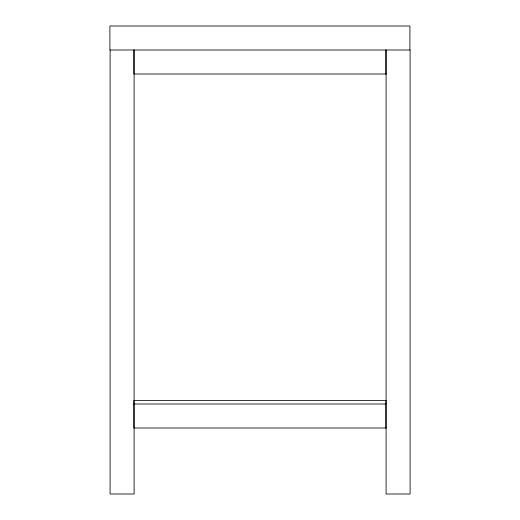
<?xml version="1.0" encoding="UTF-8"?>
<svg xmlns="http://www.w3.org/2000/svg" width="520" height="520" viewBox="0 0 520 520"><rect width="100%" height="100%" fill="white"/><g stroke="black" fill="none" stroke-linecap="round" stroke-linejoin="round"><path stroke-width="0.78" d="M386.165 74.002L133.9 74.002L133.9 49.998M386.165 400.4L133.9 400.4L133.9 427.999L386.165 427.999M133.9 404.001L385.97 404.001M409.903 49.998L409.903 26L109.902 26L109.902 49.998L410.098 49.998L410.098 494L386.1 494L386.1 49.998M385.905 49.998L385.905 74.002M385.905 400.4L385.905 427.999M134.095 49.998L134.095 494L110.097 494L110.097 49.998"/></g></svg>
